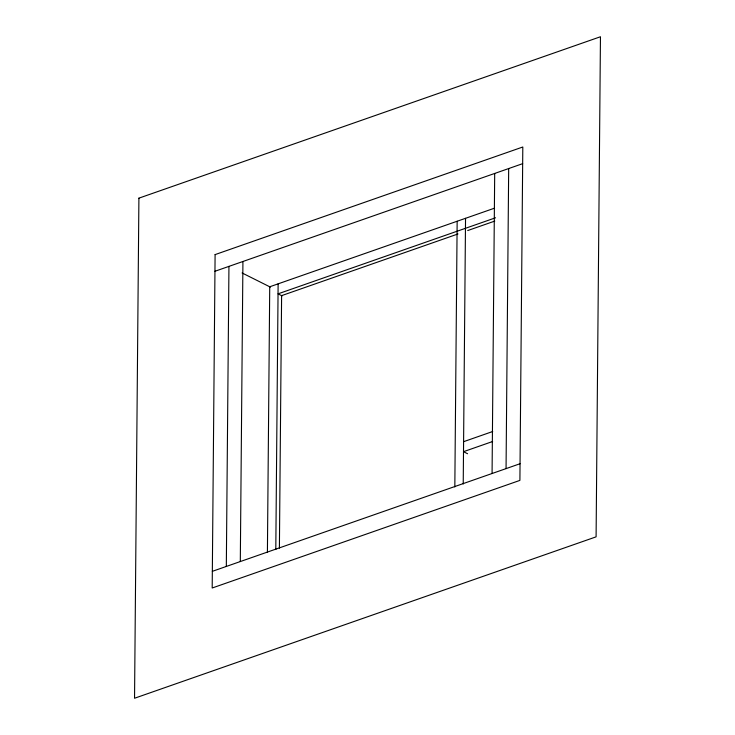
<?xml version="1.0" encoding="UTF-8"?>
<svg xmlns="http://www.w3.org/2000/svg" width="735" height="735" viewBox="0 0 735 735"><rect width="100%" height="100%" fill="white"/><g stroke="black" fill="none" stroke-linecap="round" stroke-linejoin="round"><path stroke-width="1.1" d="M226.325 566.437L228.943 266.382M240.308 561.549L242.927 261.485M267.411 552.481L269.727 286.779L494.536 208.17M275.8 549.55L278.124 283.848M279.401 548.145L281.606 295.635L457.988 233.96M454.827 486.947L457.152 221.244M463.225 484.007L465.54 218.313M492.073 473.515L494.692 173.451M506.057 468.618L508.675 168.563M214.96 271.27L522.659 163.666M495.537 217.79L278.032 293.853L282.111 295.893M467.726 230.551L494.774 221.088M463.592 441.689L492.726 431.5M492.634 441.505L463.5 451.685L467.579 453.734M212.341 571.334L520.04 463.73M242.1 272.961L270.425 287.128M138.906 198.156L134.542 698.25L596.094 536.844L600.458 36.75L138.906 198.156M215.098 254.604L212.195 588L519.902 480.396L522.805 147L215.098 254.604"/></g></svg>
